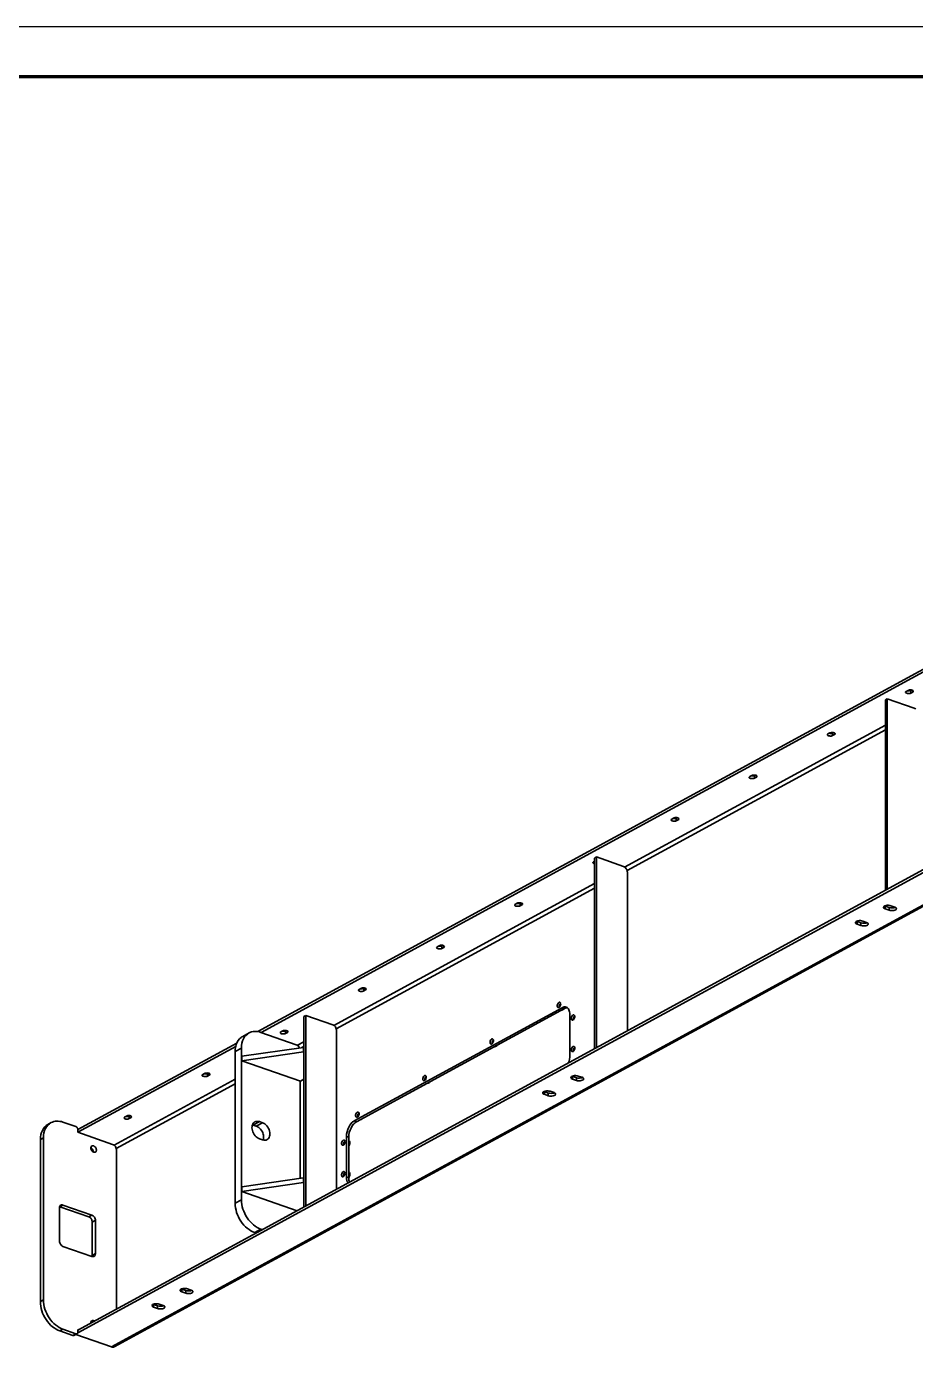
# Model space of a CAD drawing. Header units: millimetres. Extents: x 0 to 594, y 0 to 420.
# Drawn here: x 95.6 to 184.4, y 286 to 420 of the extents above; entities that cross this region are included whole.
import ezdxf

# ---------------------------------------------------------------- set-up
doc = ezdxf.new("R2010")
doc.units = ezdxf.units.MM

msp = doc.modelspace()

# ---------------------------------------------------------------- linework, layer by layer
at = {"color": 1, "lineweight": 35}
for p, q in [((118.71, 319.59), (209.76, 369.19)), ((209.76, 368.92), (119.04, 319.5)), ((181.4, 352.76), (181.58, 352.86)), ((181.4, 333.71), (181.4, 352.76)), ((181.58, 352.86), (181.58, 333.81)), ((181.58, 352.86), (184.28, 351.92)), ((183.42, 353.55), (183.41, 353.5)), ((183.41, 353.5), (183.42, 353.46)), ((183.47, 353.58), (183.42, 353.55)), ((183.42, 353.46), (183.46, 353.43)), ((183.46, 353.43), (183.53, 353.4)), ((183.66, 353.69), (183.47, 353.58)), ((183.53, 353.4), (183.61, 353.38)), ((183.69, 353.64), (183.6, 353.65)), ((183.61, 353.38), (183.7, 353.37)), ((183.73, 353.71), (183.66, 353.69)), ((183.78, 353.65), (183.69, 353.64)), ((183.7, 353.37), (183.79, 353.38)), ((183.81, 353.73), (183.73, 353.71)), ((183.87, 353.66), (183.78, 353.65)), ((183.79, 353.38), (183.87, 353.39)), ((183.9, 353.74), (183.81, 353.73)), ((183.94, 353.69), (183.87, 353.66)), ((183.87, 353.39), (183.94, 353.42)), ((183.99, 353.73), (183.9, 353.74)), ((184.01, 353.73), (183.94, 353.69)), ((183.94, 353.69), (183.94, 353.42)), ((183.94, 353.42), (184.13, 353.52)), ((184.07, 353.71), (183.99, 353.73)), ((184.14, 353.68), (184.07, 353.71)), ((184.13, 353.69), (184.13, 353.52)), ((184.13, 353.52), (184.18, 353.56)), ((184.18, 353.64), (184.14, 353.68)), ((184.19, 353.6), (184.18, 353.64)), ((184.18, 353.56), (184.19, 353.6)), ((184.35, 351.88), (184.28, 351.92)), ((184.43, 351.83), (184.35, 351.88)), ((155.35, 336.03), (181.4, 350.22)), ((209.76, 348.89), (100.71, 289.49)), ((209.76, 349.16), (100.72, 289.76)), ((155.59, 335.69), (181.4, 349.74)), ((175.61, 349.29), (175.6, 349.25)), ((175.6, 349.25), (175.61, 349.21)), ((175.66, 349.33), (175.61, 349.29)), ((175.61, 349.21), (175.65, 349.17)), ((175.65, 349.17), (175.72, 349.14)), ((175.85, 349.43), (175.66, 349.33)), ((175.72, 349.14), (175.8, 349.13)), ((175.88, 349.39), (175.79, 349.4)), ((175.8, 349.13), (175.89, 349.12)), ((175.92, 349.46), (175.85, 349.43)), ((175.97, 349.39), (175.88, 349.39)), ((175.89, 349.12), (175.98, 349.12)), ((176, 349.48), (175.92, 349.46)), ((176.06, 349.41), (175.97, 349.39)), ((175.98, 349.12), (176.06, 349.14)), ((176.09, 349.48), (176, 349.48)), ((176.13, 349.44), (176.06, 349.41)), ((176.06, 349.14), (176.13, 349.17)), ((176.18, 349.47), (176.09, 349.48)), ((176.2, 349.47), (176.13, 349.44)), ((176.13, 349.44), (176.13, 349.17)), ((176.13, 349.17), (176.32, 349.27)), ((176.27, 349.46), (176.18, 349.47)), ((176.33, 349.43), (176.27, 349.46)), ((176.32, 349.43), (176.32, 349.27)), ((176.32, 349.27), (176.37, 349.31)), ((176.37, 349.39), (176.33, 349.43)), ((176.39, 349.35), (176.37, 349.39)), ((176.37, 349.31), (176.39, 349.35)), ((213.4, 347.62), (104.07, 288.08)), ((104.36, 288.09), (213.68, 347.64)), ((167.81, 345.04), (167.79, 345)), ((167.79, 345), (167.8, 344.96)), ((167.8, 344.96), (167.84, 344.92)), ((167.85, 345.08), (167.81, 345.04)), ((167.84, 344.92), (167.91, 344.89)), ((168.04, 345.18), (167.85, 345.08)), ((167.91, 344.89), (167.99, 344.87)), ((168.07, 345.14), (167.98, 345.14)), ((167.99, 344.87), (168.08, 344.87)), ((168.11, 345.21), (168.04, 345.18)), ((168.17, 345.14), (168.07, 345.14)), ((168.08, 344.87), (168.17, 344.87)), ((168.19, 345.22), (168.11, 345.21)), ((168.25, 345.16), (168.17, 345.14)), ((168.17, 344.87), (168.26, 344.89)), ((168.29, 345.23), (168.19, 345.22)), ((168.32, 345.18), (168.25, 345.16)), ((168.26, 344.89), (168.32, 344.91)), ((168.38, 345.22), (168.29, 345.23)), ((168.39, 345.22), (168.32, 345.18)), ((168.32, 345.18), (168.32, 344.91)), ((168.32, 344.91), (168.51, 345.02)), ((168.46, 345.2), (168.38, 345.22)), ((168.52, 345.17), (168.46, 345.2)), ((168.51, 345.18), (168.51, 345.02)), ((168.51, 345.02), (168.56, 345.05)), ((168.56, 345.14), (168.52, 345.17)), ((168.58, 345.1), (168.56, 345.14)), ((168.56, 345.05), (168.58, 345.1)), ((160, 340.79), (159.98, 340.74)), ((159.98, 340.74), (159.99, 340.7)), ((159.99, 340.7), (160.04, 340.67)), ((160.05, 340.82), (160, 340.79)), ((160.04, 340.67), (160.1, 340.64)), ((160.23, 340.93), (160.05, 340.82)), ((160.1, 340.64), (160.18, 340.62)), ((160.26, 340.88), (160.17, 340.89)), ((160.18, 340.62), (160.27, 340.61)), ((160.3, 340.95), (160.23, 340.93)), ((160.36, 340.89), (160.26, 340.88)), ((160.27, 340.61), (160.36, 340.62)), ((160.39, 340.97), (160.3, 340.95)), ((160.44, 340.9), (160.36, 340.89)), ((160.36, 340.62), (160.45, 340.63)), ((160.48, 340.98), (160.39, 340.97)), ((160.51, 340.93), (160.44, 340.9)), ((160.45, 340.63), (160.51, 340.66)), ((160.57, 340.97), (160.48, 340.98)), ((160.58, 340.97), (160.51, 340.93)), ((160.51, 340.93), (160.51, 340.66)), ((160.51, 340.66), (160.7, 340.76)), ((160.65, 340.95), (160.57, 340.97)), ((160.71, 340.92), (160.65, 340.95)), ((160.7, 340.93), (160.7, 340.76)), ((160.7, 340.76), (160.75, 340.8)), ((160.75, 340.88), (160.71, 340.92)), ((160.77, 340.84), (160.75, 340.88)), ((160.75, 340.8), (160.77, 340.84)), ((152.19, 336.53), (152.17, 336.49)), ((152.17, 336.49), (152.18, 336.45)), ((152.24, 336.57), (152.19, 336.53)), ((152.35, 336.63), (152.24, 336.57)), ((152.35, 336.93), (152.53, 337.04)), ((152.35, 317.89), (152.35, 336.93)), ((152.53, 337.04), (152.53, 317.99)), ((152.53, 337.04), (155.23, 336.1)), ((152.18, 336.45), (152.22, 336.42)), ((152.22, 336.42), (152.28, 336.39)), ((152.28, 336.39), (152.35, 336.37)), ((155.3, 336.06), (155.23, 336.1)), ((155.38, 336.01), (155.3, 336.06)), ((155.45, 335.95), (155.38, 336.01)), ((155.5, 335.87), (155.45, 335.95)), ((155.55, 335.78), (155.5, 335.87)), ((155.59, 335.69), (155.55, 335.78)), ((155.61, 335.6), (155.59, 335.69)), ((155.62, 335.51), (155.61, 335.6)), ((155.62, 319.67), (155.62, 335.51)), ((126.3, 320.21), (152.35, 334.4)), ((126.54, 319.86), (152.35, 333.92)), ((144.68, 332.45), (144.62, 332.42)), ((144.77, 332.46), (144.68, 332.45)), ((144.86, 332.47), (144.77, 332.46)), ((144.95, 332.46), (144.86, 332.47)), ((144.96, 332.46), (144.9, 332.42)), ((145.03, 332.44), (144.95, 332.46)), ((145.1, 332.41), (145.03, 332.44)), ((144.38, 332.28), (144.36, 332.24)), ((144.36, 332.24), (144.38, 332.2)), ((144.43, 332.32), (144.38, 332.28)), ((144.38, 332.2), (144.42, 332.16)), ((144.42, 332.16), (144.48, 332.13)), ((144.62, 332.42), (144.43, 332.32)), ((144.48, 332.13), (144.56, 332.11)), ((144.64, 332.38), (144.55, 332.38)), ((144.56, 332.11), (144.65, 332.11)), ((144.74, 332.38), (144.64, 332.38)), ((144.65, 332.11), (144.75, 332.11)), ((144.83, 332.4), (144.74, 332.38)), ((144.75, 332.11), (144.83, 332.13)), ((144.9, 332.42), (144.83, 332.4)), ((144.83, 332.13), (144.9, 332.15)), ((144.9, 332.42), (144.9, 332.15)), ((144.9, 332.15), (145.08, 332.26)), ((145.08, 332.42), (145.08, 332.26)), ((145.08, 332.26), (145.13, 332.29)), ((145.14, 332.38), (145.1, 332.41)), ((145.13, 332.29), (145.15, 332.34)), ((145.15, 332.34), (145.14, 332.38)), ((181.23, 332.07), (181.21, 332.04)), ((181.21, 332.04), (181.21, 332.01)), ((181.21, 332.01), (181.22, 331.97)), ((181.22, 331.97), (181.25, 331.93)), ((181.28, 332.12), (181.23, 332.07)), ((181.25, 331.93), (181.31, 331.89)), ((181.36, 332.16), (181.28, 332.12)), ((181.31, 331.89), (181.38, 331.86)), ((181.38, 332.13), (181.33, 332.15)), ((181.47, 332.19), (181.36, 332.16)), ((181.77, 331.99), (181.38, 332.13)), ((181.38, 331.86), (181.38, 332.13)), ((181.38, 331.86), (181.77, 331.72)), ((181.59, 332.21), (181.47, 332.19)), ((181.71, 332.21), (181.59, 332.21)), ((181.83, 332.19), (181.71, 332.21)), ((181.92, 331.96), (181.77, 331.99)), ((181.77, 331.72), (181.77, 331.99)), ((181.77, 331.72), (181.88, 331.7)), ((181.94, 332.17), (181.83, 332.19)), ((181.88, 331.7), (182, 331.68)), ((182.08, 331.95), (181.92, 331.96)), ((182.33, 332.03), (181.94, 332.17)), ((182, 331.68), (182.13, 331.68)), ((182.24, 331.97), (182.08, 331.95)), ((182.13, 331.68), (182.25, 331.7)), ((182.31, 331.99), (182.24, 331.97)), ((182.25, 331.7), (182.35, 331.73)), ((182.38, 332.01), (182.31, 331.99)), ((182.4, 332), (182.33, 332.03)), ((182.35, 331.73), (182.43, 331.77)), ((182.46, 331.96), (182.4, 332)), ((182.43, 331.77), (182.48, 331.82)), ((182.49, 331.92), (182.46, 331.96)), ((182.48, 331.82), (182.5, 331.85)), ((182.5, 331.88), (182.49, 331.92)), ((182.5, 331.85), (182.5, 331.88)), ((178.42, 330.54), (178.4, 330.51)), ((178.4, 330.51), (178.4, 330.48)), ((178.4, 330.48), (178.41, 330.44)), ((178.41, 330.44), (178.44, 330.4)), ((178.47, 330.59), (178.42, 330.54)), ((178.44, 330.4), (178.5, 330.36)), ((178.55, 330.63), (178.47, 330.59)), ((178.5, 330.36), (178.57, 330.33)), ((178.57, 330.6), (178.52, 330.62)), ((178.65, 330.66), (178.55, 330.63)), ((178.96, 330.46), (178.57, 330.6)), ((178.57, 330.33), (178.57, 330.6)), ((178.57, 330.33), (178.96, 330.19)), ((178.77, 330.68), (178.65, 330.66)), ((178.9, 330.68), (178.77, 330.68)), ((179.02, 330.66), (178.9, 330.68)), ((179.11, 330.43), (178.96, 330.46)), ((178.96, 330.19), (178.96, 330.46)), ((178.96, 330.19), (179.07, 330.16)), ((179.13, 330.63), (179.02, 330.66)), ((179.07, 330.16), (179.19, 330.15)), ((179.27, 330.42), (179.11, 330.43)), ((179.52, 330.5), (179.13, 330.63)), ((179.19, 330.15), (179.31, 330.15)), ((179.43, 330.44), (179.27, 330.42)), ((179.31, 330.15), (179.43, 330.17)), ((179.5, 330.46), (179.43, 330.44)), ((179.43, 330.17), (179.54, 330.2)), ((179.57, 330.48), (179.5, 330.46)), ((179.59, 330.47), (179.52, 330.5)), ((179.54, 330.2), (179.62, 330.24)), ((179.65, 330.43), (179.59, 330.47)), ((179.62, 330.24), (179.67, 330.29)), ((179.68, 330.39), (179.65, 330.43)), ((179.67, 330.29), (179.69, 330.32)), ((179.69, 330.35), (179.68, 330.39)), ((179.69, 330.32), (179.69, 330.35)), ((136.57, 328.03), (136.55, 327.98)), ((136.55, 327.98), (136.57, 327.94)), ((136.62, 328.06), (136.57, 328.03)), ((136.57, 327.94), (136.61, 327.91)), ((136.61, 327.91), (136.67, 327.88)), ((136.81, 328.17), (136.62, 328.06)), ((136.67, 327.88), (136.75, 327.86)), ((136.84, 328.12), (136.74, 328.13)), ((136.75, 327.86), (136.85, 327.85)), ((136.88, 328.19), (136.81, 328.17)), ((136.93, 328.13), (136.84, 328.12)), ((136.85, 327.85), (136.94, 327.86)), ((136.96, 328.21), (136.88, 328.19)), ((137.02, 328.14), (136.93, 328.13)), ((136.94, 327.86), (137.02, 327.87)), ((137.05, 328.22), (136.96, 328.21)), ((137.09, 328.17), (137.02, 328.14)), ((137.02, 327.87), (137.09, 327.9)), ((137.14, 328.21), (137.05, 328.22)), ((137.15, 328.21), (137.09, 328.17)), ((137.09, 328.17), (137.09, 327.9)), ((137.09, 327.9), (137.28, 328)), ((137.22, 328.19), (137.14, 328.21)), ((137.29, 328.16), (137.22, 328.19)), ((137.28, 328.17), (137.28, 328)), ((137.28, 328), (137.32, 328.04)), ((137.33, 328.12), (137.29, 328.16)), ((137.32, 328.04), (137.34, 328.08)), ((137.34, 328.08), (137.33, 328.12)), ((128.76, 323.77), (128.75, 323.73)), ((128.75, 323.73), (128.76, 323.69)), ((128.81, 323.81), (128.76, 323.77)), ((128.76, 323.69), (128.8, 323.65)), ((128.8, 323.65), (128.87, 323.62)), ((129, 323.91), (128.81, 323.81)), ((128.87, 323.62), (128.95, 323.61)), ((129.03, 323.87), (128.93, 323.88)), ((128.95, 323.61), (129.04, 323.6)), ((129.07, 323.94), (129, 323.91)), ((129.12, 323.87), (129.03, 323.87)), ((129.04, 323.6), (129.13, 323.6)), ((129.15, 323.96), (129.07, 323.94)), ((129.21, 323.89), (129.12, 323.87)), ((129.13, 323.6), (129.21, 323.62)), ((129.24, 323.96), (129.15, 323.96)), ((129.28, 323.92), (129.21, 323.89)), ((129.21, 323.62), (129.28, 323.65)), ((129.33, 323.95), (129.24, 323.96)), ((129.34, 323.95), (129.28, 323.92)), ((129.28, 323.92), (129.28, 323.65)), ((129.28, 323.65), (129.47, 323.75)), ((129.41, 323.94), (129.33, 323.95)), ((129.48, 323.91), (129.41, 323.94)), ((129.47, 323.91), (129.47, 323.75)), ((129.47, 323.75), (129.52, 323.79)), ((129.52, 323.87), (129.48, 323.91)), ((129.53, 323.83), (129.52, 323.87)), ((129.52, 323.79), (129.53, 323.83)), ((149.1, 321.98), (128.33, 310.66)), ((128.56, 310.58), (149.33, 321.9)), ((148.64, 322.31), (148.62, 322.21)), ((148.62, 322.21), (148.62, 322.11)), ((148.62, 322.11), (148.63, 322.07)), ((148.63, 322.07), (148.65, 322.04)), ((148.69, 322.41), (148.64, 322.31)), ((148.65, 322.04), (148.67, 322.01)), ((148.67, 322.01), (148.7, 322)), ((148.75, 322.48), (148.69, 322.41)), ((148.7, 322), (148.74, 321.99)), ((148.74, 321.99), (148.78, 322.01)), ((148.78, 322.5), (148.75, 322.48)), ((148.81, 322.52), (148.78, 322.5)), ((148.78, 322.01), (148.83, 322.04)), ((148.85, 322.52), (148.81, 322.52)), ((148.81, 322.13), (148.84, 322.24)), ((148.81, 322.08), (148.81, 322.13)), ((148.82, 322.03), (148.81, 322.08)), ((148.83, 322.04), (148.87, 322.09)), ((148.84, 322.24), (148.89, 322.34)), ((148.88, 322.52), (148.85, 322.52)), ((148.87, 322.22), (148.85, 322.14)), ((148.85, 322.14), (148.86, 322.07)), ((148.91, 322.3), (148.87, 322.22)), ((148.87, 322.09), (148.91, 322.15)), ((148.91, 322.5), (148.88, 322.52)), ((148.89, 322.34), (148.92, 322.38)), ((148.94, 322.46), (148.91, 322.5)), ((148.96, 322.36), (148.91, 322.3)), ((148.91, 322.15), (148.93, 322.21)), ((148.92, 322.38), (148.95, 322.41)), ((148.93, 322.21), (148.95, 322.28)), ((148.95, 322.41), (148.94, 322.46)), ((148.96, 322.35), (148.95, 322.41)), ((148.95, 322.28), (148.96, 322.35)), ((149.06, 321.73), (149.05, 321.74)), ((149.15, 321.76), (149.06, 321.73)), ((149.1, 321.98), (149.21, 322.03)), ((149.33, 321.9), (149.1, 321.98)), ((149.21, 321.79), (149.15, 321.76)), ((149.21, 322.03), (149.31, 322.05)), ((149.27, 321.83), (149.21, 321.79)), ((149.32, 321.87), (149.27, 321.83)), ((149.32, 321.87), (149.3, 321.88)), ((149.31, 322.05), (149.41, 322.05)), ((149.33, 321.9), (149.32, 321.87)), ((149.41, 321.93), (149.33, 321.9)), ((149.41, 322.05), (149.51, 322.03)), ((149.48, 321.96), (149.41, 321.93)), ((149.55, 321.97), (149.48, 321.96)), ((149.51, 322.03), (149.59, 322)), ((149.62, 321.97), (149.55, 321.97)), ((149.59, 322), (149.66, 321.94)), ((149.66, 321.94), (149.73, 321.86)), ((149.73, 321.86), (149.78, 321.77)), ((149.78, 321.77), (149.82, 321.67)), ((123.3, 321.11), (123.49, 321.21)), ((123.3, 302.06), (123.3, 321.11)), ((123.49, 321.21), (123.49, 302.16)), ((123.49, 321.21), (126.18, 320.27)), ((149.82, 321.67), (149.85, 321.55)), ((149.85, 321.55), (149.87, 321.42)), ((149.87, 321.42), (149.88, 321.28)), ((149.88, 317.23), (149.88, 321.28)), ((150.05, 321.05), (150.02, 320.95)), ((150.02, 320.95), (150.02, 320.85)), ((150.02, 320.85), (150.04, 320.81)), ((150.04, 320.81), (150.05, 320.78)), ((150.09, 321.15), (150.05, 321.05)), ((150.05, 320.78), (150.07, 320.75)), ((150.07, 320.75), (150.1, 320.74)), ((150.15, 321.22), (150.09, 321.15)), ((150.1, 320.74), (150.14, 320.74)), ((150.14, 320.74), (150.19, 320.75)), ((150.19, 321.24), (150.15, 321.22)), ((150.22, 321.26), (150.19, 321.24)), ((150.19, 320.75), (150.23, 320.78)), ((150.25, 321.26), (150.22, 321.26)), ((150.22, 320.87), (150.24, 320.98)), ((150.22, 320.82), (150.22, 320.87)), ((150.23, 320.77), (150.22, 320.82)), ((150.23, 320.78), (150.28, 320.83)), ((150.24, 320.98), (150.29, 321.08)), ((150.28, 321.26), (150.25, 321.26)), ((150.29, 321), (150.26, 320.93)), ((150.26, 320.93), (150.26, 320.87)), ((150.26, 320.87), (150.26, 320.81)), ((150.32, 321.24), (150.28, 321.26)), ((150.28, 320.83), (150.31, 320.89)), ((150.29, 321.08), (150.32, 321.12)), ((150.32, 321.06), (150.29, 321)), ((150.31, 320.89), (150.34, 320.95)), ((150.34, 321.2), (150.32, 321.24)), ((150.32, 321.12), (150.36, 321.15)), ((150.36, 321.1), (150.32, 321.06)), ((150.36, 321.15), (150.34, 321.2)), ((150.34, 320.95), (150.36, 321.02)), ((150.36, 321.09), (150.36, 321.15)), ((150.36, 321.02), (150.36, 321.09)), ((117.02, 319), (117.1, 319.06)), ((117.1, 319.06), (117.19, 319.11)), ((117.19, 319.11), (117.82, 319.45)), ((117.37, 319.05), (117.26, 318.86)), ((117.5, 319.21), (117.37, 319.05)), ((117.65, 319.34), (117.5, 319.21)), ((117.73, 319.4), (117.65, 319.34)), ((117.82, 319.45), (117.73, 319.4)), ((117.95, 319.52), (117.82, 319.45)), ((118.08, 319.56), (117.95, 319.52)), ((118.23, 319.59), (118.08, 319.56)), ((118.38, 319.61), (118.23, 319.59)), ((118.53, 319.61), (118.38, 319.61)), ((118.69, 319.59), (118.53, 319.61)), ((118.85, 319.56), (118.69, 319.59)), ((119.01, 319.51), (118.85, 319.56)), ((119.01, 319.51), (122.53, 318.28)), ((120.95, 319.52), (120.94, 319.48)), ((120.94, 319.48), (120.95, 319.44)), ((121, 319.56), (120.95, 319.52)), ((120.95, 319.44), (120.99, 319.4)), ((120.99, 319.4), (121.06, 319.37)), ((121.19, 319.66), (121, 319.56)), ((121.06, 319.37), (121.14, 319.35)), ((121.22, 319.62), (121.13, 319.62)), ((121.14, 319.35), (121.23, 319.35)), ((121.26, 319.69), (121.19, 319.66)), ((121.31, 319.62), (121.22, 319.62)), ((121.23, 319.35), (121.32, 319.35)), ((121.34, 319.7), (121.26, 319.69)), ((121.4, 319.64), (121.31, 319.62)), ((121.32, 319.35), (121.4, 319.37)), ((121.43, 319.71), (121.34, 319.7)), ((121.47, 319.66), (121.4, 319.64)), ((121.4, 319.37), (121.47, 319.39)), ((121.52, 319.7), (121.43, 319.71)), ((121.54, 319.7), (121.47, 319.66)), ((121.47, 319.66), (121.47, 319.39)), ((121.47, 319.39), (121.66, 319.5)), ((121.6, 319.68), (121.52, 319.7)), ((121.67, 319.65), (121.6, 319.68)), ((121.66, 319.66), (121.66, 319.5)), ((121.66, 319.5), (121.71, 319.53)), ((121.71, 319.62), (121.67, 319.65)), ((121.72, 319.58), (121.71, 319.62)), ((121.71, 319.53), (121.72, 319.58)), ((126.26, 320.24), (126.18, 320.27)), ((126.33, 320.19), (126.26, 320.24)), ((126.4, 320.12), (126.33, 320.19)), ((126.46, 320.05), (126.4, 320.12)), ((126.5, 319.96), (126.46, 320.05)), ((126.54, 319.87), (126.5, 319.96)), ((126.56, 319.78), (126.54, 319.87)), ((126.57, 319.69), (126.56, 319.78)), ((126.57, 303.85), (126.57, 319.69)), ((100.72, 309.79), (116.6, 318.44)), ((116.49, 318.11), (100.73, 309.53)), ((117.06, 317.94), (116.43, 317.6)), ((116.43, 317.6), (116.45, 317.85)), ((116.45, 317.85), (116.49, 318.09)), ((116.49, 318.09), (116.55, 318.31)), ((116.55, 318.31), (116.63, 318.52)), ((116.63, 318.52), (116.74, 318.71)), ((116.74, 318.71), (116.87, 318.87)), ((116.87, 318.87), (117.02, 319)), ((117.07, 318.19), (117.06, 317.94)), ((117.06, 317.94), (117.06, 302.77)), ((117.11, 318.43), (117.07, 318.19)), ((123.27, 318.01), (117.09, 317.12)), ((117.17, 318.65), (117.11, 318.43)), ((117.26, 318.86), (117.17, 318.65)), ((122.62, 318.24), (122.53, 318.28)), ((122.72, 318.16), (122.62, 318.24)), ((122.65, 318.22), (123.3, 318.58)), ((122.8, 318.06), (122.72, 318.16)), ((122.86, 317.95), (122.8, 318.06)), ((123.1, 317.99), (123.3, 318.1)), ((123.27, 318.01), (123.27, 317.56)), ((123.3, 318), (123.27, 318.01)), ((141.92, 318.65), (141.9, 318.55)), ((141.9, 318.55), (141.9, 318.45)), ((141.9, 318.45), (141.91, 318.41)), ((141.91, 318.41), (141.93, 318.38)), ((141.97, 318.75), (141.92, 318.65)), ((141.93, 318.38), (141.95, 318.36)), ((141.95, 318.36), (141.98, 318.34)), ((142.03, 318.82), (141.97, 318.75)), ((141.98, 318.34), (142.02, 318.34)), ((142.02, 318.34), (142.07, 318.35)), ((142.06, 318.84), (142.03, 318.82)), ((142.1, 318.86), (142.06, 318.84)), ((142.07, 318.35), (142.11, 318.38)), ((142.13, 318.87), (142.1, 318.86)), ((142.1, 318.47), (142.12, 318.58)), ((142.1, 318.42), (142.1, 318.47)), ((142.1, 318.38), (142.1, 318.42)), ((142.11, 318.38), (142.15, 318.43)), ((142.12, 318.58), (142.17, 318.68)), ((142.16, 318.86), (142.13, 318.87)), ((142.15, 318.57), (142.14, 318.49)), ((142.14, 318.49), (142.14, 318.41)), ((142.19, 318.65), (142.15, 318.57)), ((142.15, 318.43), (142.19, 318.49)), ((142.19, 318.84), (142.16, 318.86)), ((142.17, 318.68), (142.2, 318.72)), ((142.22, 318.8), (142.19, 318.84)), ((142.24, 318.7), (142.19, 318.65)), ((142.19, 318.49), (142.22, 318.56)), ((142.2, 318.72), (142.24, 318.76)), ((142.24, 318.75), (142.22, 318.8)), ((142.22, 318.56), (142.24, 318.63)), ((142.24, 318.69), (142.24, 318.75)), ((142.24, 318.63), (142.24, 318.69)), ((142.35, 318.08), (142.33, 318.08)), ((142.43, 318.11), (142.35, 318.08)), ((142.5, 318.14), (142.43, 318.11)), ((142.55, 318.17), (142.5, 318.14)), ((142.6, 318.21), (142.55, 318.17)), ((142.6, 318.21), (142.58, 318.22)), ((142.62, 318.24), (142.6, 318.21)), ((150.05, 317.9), (150.02, 317.8)), ((150.02, 317.8), (150.02, 317.7)), ((150.02, 317.7), (150.04, 317.66)), ((150.09, 318), (150.05, 317.9)), ((150.15, 318.07), (150.09, 318)), ((150.19, 318.09), (150.15, 318.07)), ((150.22, 318.11), (150.19, 318.09)), ((150.25, 318.11), (150.22, 318.11)), ((150.22, 317.72), (150.24, 317.83)), ((150.22, 317.67), (150.22, 317.72)), ((150.24, 317.83), (150.29, 317.93)), ((150.28, 318.11), (150.25, 318.11)), ((150.29, 317.85), (150.26, 317.78)), ((150.26, 317.78), (150.26, 317.72)), ((150.26, 317.72), (150.26, 317.66)), ((150.32, 318.09), (150.28, 318.11)), ((150.28, 317.68), (150.31, 317.74)), ((150.29, 317.93), (150.32, 317.97)), ((150.32, 317.9), (150.29, 317.85)), ((150.31, 317.74), (150.34, 317.8)), ((150.34, 318.05), (150.32, 318.09)), ((150.32, 317.97), (150.36, 318)), ((150.36, 317.95), (150.32, 317.9)), ((150.36, 318), (150.34, 318.05)), ((150.34, 317.8), (150.36, 317.87)), ((150.36, 317.94), (150.36, 318)), ((150.36, 317.87), (150.36, 317.94)), ((116.43, 302.43), (116.43, 317.6)), ((123.27, 317.56), (117.09, 316.67)), ((117.09, 317.12), (117.09, 316.67)), ((117.09, 316.67), (122.95, 314.63)), ((123.3, 317.55), (123.27, 317.56)), ((149.79, 316.65), (149.72, 316.45)), ((149.84, 316.84), (149.79, 316.65)), ((149.87, 317.04), (149.84, 316.84)), ((149.88, 317.23), (149.87, 317.04)), ((150.04, 317.66), (150.05, 317.63)), ((150.05, 317.63), (150.07, 317.6)), ((150.07, 317.6), (150.1, 317.59)), ((150.1, 317.59), (150.14, 317.58)), ((150.14, 317.58), (150.19, 317.6)), ((150.19, 317.6), (150.23, 317.63)), ((150.23, 317.62), (150.22, 317.67)), ((150.23, 317.63), (150.28, 317.68)), ((113.15, 315.27), (113.13, 315.22)), ((113.13, 315.22), (113.14, 315.18)), ((113.14, 315.18), (113.18, 315.15)), ((113.19, 315.3), (113.15, 315.27)), ((113.18, 315.15), (113.25, 315.12)), ((113.38, 315.41), (113.19, 315.3)), ((113.25, 315.12), (113.33, 315.1)), ((113.41, 315.36), (113.32, 315.37)), ((113.33, 315.1), (113.42, 315.09)), ((113.45, 315.43), (113.38, 315.41)), ((113.5, 315.37), (113.41, 315.36)), ((113.42, 315.09), (113.51, 315.1)), ((113.53, 315.45), (113.45, 315.43)), ((113.59, 315.38), (113.5, 315.37)), ((113.51, 315.1), (113.59, 315.11)), ((113.62, 315.46), (113.53, 315.45)), ((113.66, 315.41), (113.59, 315.38)), ((113.59, 315.11), (113.66, 315.14)), ((113.71, 315.45), (113.62, 315.46)), ((113.73, 315.45), (113.66, 315.41)), ((113.66, 315.41), (113.66, 315.14)), ((113.66, 315.14), (113.85, 315.24)), ((113.8, 315.43), (113.71, 315.45)), ((113.86, 315.4), (113.8, 315.43)), ((113.85, 315.41), (113.85, 315.24)), ((113.85, 315.24), (113.9, 315.28)), ((113.9, 315.36), (113.86, 315.4)), ((113.92, 315.32), (113.9, 315.36)), ((113.9, 315.28), (113.92, 315.32)), ((135.25, 315.09), (135.21, 314.99)), ((135.32, 315.16), (135.25, 315.09)), ((135.35, 315.19), (135.32, 315.16)), ((135.38, 315.2), (135.35, 315.19)), ((135.42, 315.21), (135.38, 315.2)), ((135.41, 314.93), (135.45, 315.03)), ((135.45, 315.2), (135.42, 315.21)), ((135.48, 315.18), (135.45, 315.2)), ((135.45, 315.03), (135.49, 315.07)), ((135.53, 315.05), (135.47, 314.99)), ((135.51, 315.15), (135.48, 315.18)), ((135.49, 315.07), (135.52, 315.1)), ((135.52, 315.1), (135.51, 315.15)), ((135.53, 315.04), (135.52, 315.1)), ((135.52, 314.97), (135.53, 315.04)), ((149.99, 315.05), (149.98, 315.03)), ((149.98, 315.03), (149.98, 315)), ((150.04, 315.1), (149.99, 315.05)), ((150.13, 315.15), (150.04, 315.1)), ((150.14, 315.12), (150.1, 315.13)), ((150.23, 315.18), (150.13, 315.15)), ((150.54, 314.98), (150.14, 315.12)), ((150.14, 314.85), (150.14, 315.12)), ((150.35, 315.19), (150.23, 315.18)), ((150.48, 315.19), (150.35, 315.19)), ((150.6, 315.18), (150.48, 315.19)), ((150.71, 315.15), (150.6, 315.18)), ((151.1, 315.02), (150.71, 315.15)), ((151.17, 314.99), (151.1, 315.02)), ((104.33, 308.24), (116.43, 314.84)), ((104.56, 307.89), (116.43, 314.36)), ((122.92, 304.91), (122.92, 314.64)), ((122.95, 314.63), (123.3, 314.82)), ((135.21, 314.99), (135.19, 314.89)), ((135.19, 314.89), (135.19, 314.8)), ((135.19, 314.8), (135.2, 314.76)), ((135.2, 314.76), (135.22, 314.72)), ((135.22, 314.72), (135.24, 314.7)), ((135.24, 314.7), (135.26, 314.68)), ((135.26, 314.68), (135.31, 314.68)), ((135.31, 314.68), (135.35, 314.69)), ((135.35, 314.69), (135.4, 314.73)), ((135.38, 314.82), (135.41, 314.93)), ((135.38, 314.76), (135.38, 314.82)), ((135.39, 314.72), (135.38, 314.76)), ((135.4, 314.73), (135.44, 314.77)), ((135.44, 314.91), (135.42, 314.83)), ((135.42, 314.83), (135.43, 314.76)), ((135.47, 314.99), (135.44, 314.91)), ((135.44, 314.77), (135.48, 314.83)), ((135.48, 314.83), (135.5, 314.9)), ((135.5, 314.9), (135.52, 314.97)), ((135.63, 314.42), (135.61, 314.42)), ((135.72, 314.45), (135.63, 314.42)), ((135.78, 314.48), (135.72, 314.45)), ((135.84, 314.51), (135.78, 314.48)), ((135.89, 314.56), (135.84, 314.51)), ((135.89, 314.56), (135.87, 314.56)), ((135.9, 314.58), (135.89, 314.56)), ((149.98, 315), (149.99, 314.96)), ((149.99, 314.96), (150.02, 314.91)), ((150.02, 314.91), (150.07, 314.88)), ((150.07, 314.88), (150.14, 314.85)), ((150.14, 314.85), (150.54, 314.71)), ((150.68, 314.95), (150.54, 314.98)), ((150.54, 314.71), (150.54, 314.98)), ((150.54, 314.71), (150.64, 314.68)), ((150.64, 314.68), (150.77, 314.67)), ((150.85, 314.94), (150.68, 314.95)), ((150.77, 314.67), (150.89, 314.67)), ((151.01, 314.96), (150.85, 314.94)), ((150.89, 314.67), (151.01, 314.69)), ((151.08, 314.97), (151.01, 314.96)), ((151.01, 314.69), (151.12, 314.72)), ((151.14, 315), (151.08, 314.97)), ((151.12, 314.72), (151.2, 314.76)), ((151.22, 314.95), (151.17, 314.99)), ((151.2, 314.76), (151.25, 314.81)), ((151.25, 314.91), (151.22, 314.95)), ((151.27, 314.86), (151.25, 314.91)), ((151.25, 314.81), (151.26, 314.84)), ((151.26, 314.84), (151.27, 314.86)), ((147.17, 313.5), (147.16, 313.47)), ((147.16, 313.47), (147.18, 313.42)), ((147.18, 313.52), (147.17, 313.5)), ((147.23, 313.57), (147.18, 313.52)), ((147.18, 313.42), (147.21, 313.38)), ((147.21, 313.38), (147.26, 313.35)), ((147.31, 313.61), (147.23, 313.57)), ((147.26, 313.35), (147.33, 313.32)), ((147.33, 313.59), (147.29, 313.6)), ((147.42, 313.65), (147.31, 313.61)), ((147.72, 313.45), (147.33, 313.59)), ((147.33, 313.32), (147.33, 313.59)), ((147.33, 313.32), (147.72, 313.18)), ((147.54, 313.66), (147.42, 313.65)), ((147.67, 313.66), (147.54, 313.66)), ((147.79, 313.65), (147.67, 313.66)), ((147.87, 313.42), (147.72, 313.45)), ((147.72, 313.18), (147.72, 313.45)), ((147.72, 313.18), (147.83, 313.15)), ((147.9, 313.62), (147.79, 313.65)), ((147.83, 313.15), (147.95, 313.14)), ((148.04, 313.41), (147.87, 313.42)), ((148.29, 313.49), (147.9, 313.62)), ((147.95, 313.14), (148.08, 313.14)), ((148.2, 313.42), (148.04, 313.41)), ((148.08, 313.14), (148.2, 313.16)), ((148.27, 313.44), (148.2, 313.42)), ((148.2, 313.16), (148.3, 313.19)), ((148.33, 313.47), (148.27, 313.44)), ((148.36, 313.45), (148.29, 313.49)), ((148.3, 313.19), (148.39, 313.23)), ((148.41, 313.42), (148.36, 313.45)), ((148.39, 313.23), (148.44, 313.28)), ((148.44, 313.38), (148.41, 313.42)), ((148.46, 313.33), (148.44, 313.38)), ((148.44, 313.28), (148.45, 313.3)), ((148.45, 313.3), (148.46, 313.33)), ((105.34, 311.01), (105.32, 310.97)), ((105.39, 311.05), (105.34, 311.01)), ((105.57, 311.15), (105.39, 311.05)), ((105.6, 311.11), (105.51, 311.12)), ((105.64, 311.18), (105.57, 311.15)), ((105.7, 311.11), (105.6, 311.11)), ((105.72, 311.2), (105.64, 311.18)), ((105.78, 311.13), (105.7, 311.11)), ((105.82, 311.2), (105.72, 311.2)), ((105.85, 311.16), (105.78, 311.13)), ((105.91, 311.19), (105.82, 311.2)), ((105.92, 311.19), (105.85, 311.16)), ((105.85, 311.16), (105.85, 310.89)), ((105.85, 310.89), (106.04, 310.99)), ((105.99, 311.18), (105.91, 311.19)), ((106.05, 311.15), (105.99, 311.18)), ((106.04, 311.15), (106.04, 310.99)), ((106.04, 310.99), (106.09, 311.03)), ((106.09, 311.11), (106.05, 311.15)), ((106.11, 311.07), (106.09, 311.11)), ((106.09, 311.03), (106.11, 311.07)), ((128.49, 311.34), (128.47, 311.23)), ((128.47, 311.23), (128.47, 311.14)), ((128.47, 311.14), (128.48, 311.1)), ((128.48, 311.1), (128.5, 311.06)), ((128.54, 311.43), (128.49, 311.34)), ((128.5, 311.06), (128.52, 311.04)), ((128.52, 311.04), (128.55, 311.03)), ((128.6, 311.5), (128.54, 311.43)), ((128.55, 311.03), (128.59, 311.02)), ((128.59, 311.02), (128.64, 311.04)), ((128.63, 311.53), (128.6, 311.5)), ((128.67, 311.54), (128.63, 311.53)), ((128.64, 311.04), (128.68, 311.07)), ((128.7, 311.55), (128.67, 311.54)), ((128.67, 311.16), (128.69, 311.27)), ((128.67, 311.11), (128.67, 311.16)), ((128.67, 311.06), (128.67, 311.11)), ((128.68, 311.07), (128.72, 311.11)), ((128.69, 311.27), (128.74, 311.37)), ((128.73, 311.54), (128.7, 311.55)), ((128.72, 311.25), (128.7, 311.17)), ((128.7, 311.17), (128.71, 311.1)), ((128.76, 311.33), (128.72, 311.25)), ((128.72, 311.11), (128.76, 311.17)), ((128.76, 311.52), (128.73, 311.54)), ((128.74, 311.37), (128.77, 311.41)), ((128.79, 311.49), (128.76, 311.52)), ((128.81, 311.39), (128.76, 311.33)), ((128.76, 311.17), (128.79, 311.24)), ((128.77, 311.41), (128.81, 311.44)), ((128.81, 311.44), (128.79, 311.49)), ((128.79, 311.24), (128.81, 311.31)), ((128.81, 311.38), (128.81, 311.44)), ((128.81, 311.31), (128.81, 311.38)), ((97.08, 309.52), (97.17, 309.72)), ((97.17, 309.72), (97.28, 309.91)), ((97.28, 309.91), (97.41, 310.07)), ((97.39, 309.69), (97.33, 309.46)), ((97.48, 309.89), (97.39, 309.69)), ((97.41, 310.07), (97.56, 310.21)), ((97.59, 310.08), (97.48, 309.89)), ((97.56, 310.21), (97.64, 310.27)), ((97.72, 310.24), (97.59, 310.08)), ((97.64, 310.27), (97.72, 310.32)), ((97.72, 310.32), (98.04, 310.49)), ((97.87, 310.38), (97.72, 310.24)), ((97.95, 310.44), (97.87, 310.38)), ((98.04, 310.49), (97.95, 310.44)), ((98.17, 310.55), (98.04, 310.49)), ((98.31, 310.6), (98.17, 310.55)), ((98.45, 310.63), (98.31, 310.6)), ((98.6, 310.64), (98.45, 310.63)), ((98.75, 310.64), (98.6, 310.64)), ((98.91, 310.62), (98.75, 310.64)), ((99.07, 310.59), (98.91, 310.62)), ((99.23, 310.54), (99.07, 310.59)), ((100.52, 310.09), (99.23, 310.54)), ((100.6, 310.05), (100.52, 310.09)), ((100.66, 309.98), (100.6, 310.05)), ((100.7, 309.89), (100.66, 309.98)), ((100.72, 309.8), (100.7, 309.89)), ((100.72, 309.8), (100.72, 309.53)), ((105.32, 310.97), (105.33, 310.93)), ((105.33, 310.93), (105.37, 310.89)), ((105.37, 310.89), (105.44, 310.86)), ((105.44, 310.86), (105.52, 310.85)), ((105.52, 310.85), (105.61, 310.84)), ((105.61, 310.84), (105.7, 310.84)), ((105.7, 310.84), (105.79, 310.86)), ((105.79, 310.86), (105.85, 310.89)), ((118.12, 310.1), (118.11, 309.97)), ((118.11, 309.97), (118.12, 309.84)), ((118.14, 310.22), (118.12, 310.1)), ((118.12, 309.84), (118.15, 309.7)), ((118.19, 310.33), (118.14, 310.22)), ((118.15, 309.7), (118.2, 309.56)), ((118.16, 310.27), (118.23, 310.25)), ((118.24, 310.43), (118.19, 310.33)), ((118.23, 310.25), (118.86, 310.59)), ((118.23, 310.25), (118.54, 310.14)), ((118.32, 310.51), (118.24, 310.43)), ((118.4, 310.56), (118.32, 310.51)), ((118.5, 310.61), (118.4, 310.56)), ((118.62, 310.62), (118.5, 310.61)), ((118.54, 310.14), (119.17, 310.48)), ((118.54, 310.14), (118.63, 310.1)), ((118.73, 310.62), (118.62, 310.62)), ((118.63, 310.1), (118.72, 310.05)), ((118.72, 310.05), (118.8, 309.99)), ((118.86, 310.59), (118.73, 310.62)), ((118.8, 309.99), (118.89, 309.92)), ((119.17, 310.48), (118.86, 310.59)), ((118.89, 309.92), (118.96, 309.84)), ((118.96, 309.84), (119.03, 309.75)), ((119.03, 309.75), (119.1, 309.66)), ((119.1, 309.66), (119.15, 309.56)), ((119.28, 310.43), (119.17, 310.48)), ((119.39, 310.36), (119.28, 310.43)), ((119.5, 310.27), (119.39, 310.36)), ((119.6, 310.17), (119.5, 310.27)), ((119.69, 310.05), (119.6, 310.17)), ((119.76, 309.92), (119.69, 310.05)), ((119.82, 309.79), (119.76, 309.92)), ((119.87, 309.65), (119.82, 309.79)), ((119.9, 309.52), (119.87, 309.65)), ((127.61, 309.58), (127.68, 309.81)), ((127.68, 309.81), (127.78, 310.03)), ((127.78, 310.03), (127.89, 310.24)), ((127.91, 309.73), (127.84, 309.5)), ((127.89, 310.24), (128.03, 310.42)), ((128.01, 309.95), (127.91, 309.73)), ((128.13, 310.16), (128.01, 309.95)), ((128.03, 310.42), (128.1, 310.49)), ((128.1, 310.49), (128.17, 310.56)), ((128.26, 310.33), (128.13, 310.16)), ((128.17, 310.56), (128.25, 310.62)), ((128.25, 310.62), (128.33, 310.66)), ((128.33, 310.41), (128.26, 310.33)), ((128.33, 310.66), (128.56, 310.58)), ((128.41, 310.48), (128.33, 310.41)), ((128.48, 310.54), (128.41, 310.48)), ((128.56, 310.58), (128.48, 310.54)), ((128.92, 310.76), (128.9, 310.77)), ((129, 310.79), (128.92, 310.76)), ((129.07, 310.82), (129, 310.79)), ((129.12, 310.86), (129.07, 310.82)), ((129.17, 310.9), (129.12, 310.86)), ((129.17, 310.9), (129.15, 310.9)), ((129.18, 310.92), (129.17, 310.9)), ((96.97, 308.8), (96.98, 309.05)), ((97.28, 308.97), (96.97, 308.8)), ((96.97, 292.6), (96.97, 308.8)), ((96.98, 309.05), (97.02, 309.29)), ((97.02, 309.29), (97.08, 309.52)), ((97.29, 309.23), (97.28, 308.97)), ((97.28, 308.97), (97.28, 292.77)), ((97.33, 309.46), (97.29, 309.23)), ((100.72, 309.53), (104.19, 308.32)), ((104.27, 308.28), (104.19, 308.32)), ((118.2, 309.56), (118.26, 309.43)), ((118.26, 309.43), (118.34, 309.3)), ((118.34, 309.3), (118.42, 309.18)), ((118.42, 309.18), (118.52, 309.08)), ((118.52, 309.08), (118.63, 308.99)), ((118.63, 308.99), (118.74, 308.93)), ((118.74, 308.93), (118.86, 308.88)), ((118.86, 308.88), (119.17, 308.77)), ((119.15, 309.56), (119.2, 309.46)), ((119.17, 308.77), (119.29, 308.74)), ((119.2, 309.46), (119.23, 309.35)), ((119.23, 309.35), (119.26, 309.24)), ((119.27, 308.83), (119.24, 308.75)), ((119.26, 309.24), (119.28, 309.14)), ((119.28, 308.93), (119.27, 308.83)), ((119.28, 309.14), (119.28, 309.03)), ((119.28, 309.03), (119.28, 308.93)), ((119.29, 308.74), (119.41, 308.73)), ((119.41, 308.73), (119.52, 308.75)), ((119.52, 308.75), (119.62, 308.79)), ((119.62, 308.79), (119.71, 308.85)), ((119.71, 308.85), (119.78, 308.92)), ((119.78, 308.92), (119.84, 309.02)), ((119.84, 309.02), (119.88, 309.13)), ((119.88, 309.13), (119.9, 309.25)), ((119.91, 309.38), (119.9, 309.52)), ((119.9, 309.25), (119.91, 309.38)), ((127.09, 308.55), (127.06, 308.44)), ((127.06, 308.44), (127.07, 308.35)), ((127.07, 308.35), (127.08, 308.31)), ((127.08, 308.31), (127.09, 308.27)), ((127.13, 308.64), (127.09, 308.55)), ((127.19, 308.71), (127.13, 308.64)), ((127.23, 308.74), (127.19, 308.71)), ((127.26, 308.75), (127.23, 308.74)), ((127.29, 308.76), (127.26, 308.75)), ((127.26, 308.37), (127.28, 308.48)), ((127.26, 308.32), (127.26, 308.37)), ((127.27, 308.27), (127.26, 308.32)), ((127.28, 308.48), (127.33, 308.58)), ((127.28, 308.28), (127.32, 308.32)), ((127.32, 308.75), (127.29, 308.76)), ((127.31, 308.43), (127.3, 308.36)), ((127.3, 308.36), (127.3, 308.31)), ((127.33, 308.49), (127.31, 308.43)), ((127.36, 308.73), (127.32, 308.75)), ((127.32, 308.32), (127.35, 308.38)), ((127.33, 308.58), (127.37, 308.62)), ((127.36, 308.55), (127.33, 308.49)), ((127.35, 308.38), (127.38, 308.45)), ((127.38, 308.7), (127.36, 308.73)), ((127.41, 308.6), (127.36, 308.55)), ((127.37, 308.62), (127.4, 308.65)), ((127.4, 308.65), (127.38, 308.7)), ((127.38, 308.45), (127.4, 308.52)), ((127.41, 308.59), (127.4, 308.65)), ((127.4, 308.52), (127.41, 308.59)), ((127.55, 309.11), (127.56, 309.34)), ((127.55, 309.11), (127.55, 305.06)), ((127.78, 309.03), (127.55, 309.11)), ((127.56, 309.34), (127.61, 309.58)), ((127.8, 309.26), (127.78, 309.03)), ((127.78, 304.98), (127.78, 309.03)), ((127.86, 308.65), (127.78, 308.68)), ((127.86, 308.29), (127.78, 308.32)), ((127.84, 309.5), (127.8, 309.26)), ((127.86, 308.65), (127.88, 308.55)), ((127.88, 308.38), (127.86, 308.29)), ((127.88, 308.55), (127.88, 308.46)), ((127.88, 308.46), (127.88, 308.38)), ((102.03, 308.02), (102.02, 307.95)), ((102.02, 307.95), (102.03, 307.86)), ((102.05, 308.08), (102.03, 308.02)), ((102.03, 307.98), (102.08, 307.95)), ((102.03, 307.86), (102.07, 307.77)), ((102.09, 308.13), (102.05, 308.08)), ((102.07, 307.77), (102.11, 307.68)), ((102.08, 307.95), (102.12, 307.91)), ((102.13, 308.16), (102.09, 308.13)), ((102.11, 307.68), (102.18, 307.61)), ((102.12, 307.91), (102.16, 307.86)), ((102.17, 308.18), (102.13, 308.16)), ((102.16, 307.86), (102.2, 307.8)), ((102.22, 308.18), (102.17, 308.18)), ((102.18, 307.61), (102.25, 307.56)), ((102.2, 307.8), (102.23, 307.74)), ((102.28, 308.18), (102.22, 308.18)), ((102.23, 307.74), (102.25, 307.68)), ((102.25, 307.68), (102.26, 307.62)), ((102.25, 307.56), (102.32, 307.53)), ((102.26, 307.62), (102.26, 307.56)), ((102.33, 308.16), (102.28, 308.18)), ((102.32, 307.53), (102.4, 307.53)), ((102.38, 308.12), (102.33, 308.16)), ((102.43, 308.08), (102.38, 308.12)), ((102.4, 307.53), (102.46, 307.55)), ((102.48, 308.03), (102.43, 308.08)), ((102.46, 307.55), (102.5, 307.58)), ((102.51, 307.97), (102.48, 308.03)), ((102.5, 307.58), (102.53, 307.62)), ((102.54, 307.91), (102.51, 307.97)), ((102.53, 307.62), (102.56, 307.66)), ((102.56, 307.85), (102.54, 307.91)), ((102.57, 307.78), (102.56, 307.85)), ((102.56, 307.66), (102.57, 307.72)), ((102.57, 307.72), (102.57, 307.78)), ((104.34, 308.23), (104.27, 308.28)), ((104.41, 308.17), (104.34, 308.23)), ((104.47, 308.09), (104.41, 308.17)), ((104.52, 308.01), (104.47, 308.09)), ((104.55, 307.92), (104.52, 308.01)), ((104.57, 307.82), (104.55, 307.92)), ((104.58, 307.73), (104.57, 307.82)), ((104.58, 291.87), (104.58, 307.73)), ((127.09, 308.27), (127.12, 308.25)), ((127.12, 308.25), (127.14, 308.23)), ((127.14, 308.23), (127.18, 308.23)), ((127.18, 308.23), (127.23, 308.24)), ((127.23, 308.24), (127.28, 308.28)), ((127.82, 308.21), (127.78, 308.14)), ((127.86, 308.29), (127.82, 308.21)), ((123.27, 304.96), (117.09, 304.07)), ((123.27, 304.51), (117.09, 303.62)), ((123.27, 304.96), (123.27, 304.51)), ((123.3, 304.95), (123.27, 304.96)), ((123.3, 304.5), (123.27, 304.51)), ((127.09, 305.39), (127.06, 305.29)), ((127.06, 305.29), (127.07, 305.2)), ((127.07, 305.2), (127.08, 305.16)), ((127.08, 305.16), (127.09, 305.12)), ((127.13, 305.49), (127.09, 305.39)), ((127.09, 305.12), (127.12, 305.1)), ((127.12, 305.1), (127.14, 305.08)), ((127.19, 305.56), (127.13, 305.49)), ((127.14, 305.08), (127.18, 305.08)), ((127.18, 305.08), (127.23, 305.09)), ((127.23, 305.59), (127.19, 305.56)), ((127.26, 305.6), (127.23, 305.59)), ((127.23, 305.09), (127.28, 305.13)), ((127.29, 305.61), (127.26, 305.6)), ((127.26, 305.22), (127.28, 305.33)), ((127.26, 305.17), (127.26, 305.22)), ((127.27, 305.12), (127.26, 305.17)), ((127.28, 305.33), (127.33, 305.43)), ((127.28, 305.13), (127.32, 305.17)), ((127.32, 305.6), (127.29, 305.61)), ((127.31, 305.28), (127.3, 305.21)), ((127.3, 305.21), (127.3, 305.16)), ((127.33, 305.34), (127.31, 305.28)), ((127.36, 305.58), (127.32, 305.6)), ((127.32, 305.17), (127.35, 305.23)), ((127.33, 305.43), (127.37, 305.47)), ((127.36, 305.4), (127.33, 305.34)), ((127.35, 305.23), (127.38, 305.3)), ((127.38, 305.55), (127.36, 305.58)), ((127.41, 305.45), (127.36, 305.4)), ((127.37, 305.47), (127.4, 305.5)), ((127.4, 305.5), (127.38, 305.55)), ((127.38, 305.3), (127.4, 305.37)), ((127.41, 305.44), (127.4, 305.5)), ((127.4, 305.37), (127.41, 305.44)), ((127.56, 304.89), (127.55, 305.06)), ((127.55, 305.06), (127.78, 304.98)), ((127.59, 304.72), (127.56, 304.89)), ((127.64, 304.58), (127.59, 304.72)), ((127.71, 304.47), (127.64, 304.58)), ((127.86, 305.5), (127.78, 305.53)), ((127.86, 305.14), (127.78, 305.17)), ((127.82, 305.06), (127.78, 304.99)), ((127.78, 304.98), (127.79, 304.86)), ((127.79, 304.86), (127.8, 304.75)), ((127.8, 304.75), (127.82, 304.64)), ((127.86, 305.14), (127.82, 305.06)), ((127.82, 304.64), (127.85, 304.54)), ((127.86, 305.5), (127.88, 305.4)), ((127.88, 305.23), (127.86, 305.14)), ((127.88, 305.4), (127.88, 305.31)), ((127.88, 305.31), (127.88, 305.23)), ((117.09, 304.07), (117.09, 303.62)), ((117.09, 303.62), (122.62, 301.69)), ((98.88, 301.98), (98.89, 302.07)), ((98.88, 301.98), (98.88, 298.65)), ((98.89, 302.07), (98.92, 302.15)), ((98.92, 302.09), (98.9, 302.1)), ((99.23, 302.26), (98.92, 302.09)), ((98.92, 302.15), (98.96, 302.21)), ((98.92, 302.09), (101.81, 301.09)), ((98.96, 302.21), (99.02, 302.25)), ((99.02, 302.25), (99.07, 302.27)), ((99.07, 302.27), (99.12, 302.28)), ((99.12, 302.28), (99.17, 302.28)), ((99.17, 302.28), (99.23, 302.26)), ((102.12, 301.26), (99.23, 302.26)), ((116.43, 302.43), (117.06, 302.77)), ((116.44, 302.21), (116.43, 302.43)), ((116.47, 301.98), (116.44, 302.21)), ((116.52, 301.75), (116.47, 301.98)), ((116.58, 301.52), (116.52, 301.75)), ((117.06, 302.77), (117.07, 302.55)), ((117.07, 302.55), (117.1, 302.32)), ((117.1, 302.32), (117.14, 302.09)), ((117.14, 302.09), (117.21, 301.86)), ((117.21, 301.86), (117.29, 301.63)), ((117.29, 301.63), (117.39, 301.41)), ((101.81, 301.09), (102.12, 301.26)), ((101.88, 301.05), (101.81, 301.09)), ((101.94, 301.01), (101.88, 301.05)), ((102, 300.95), (101.94, 301.01)), ((102.06, 300.88), (102, 300.95)), ((102.1, 300.8), (102.06, 300.88)), ((102.13, 300.72), (102.1, 300.8)), ((102.12, 301.26), (102.19, 301.22)), ((102.15, 300.64), (102.13, 300.72)), ((102.16, 300.56), (102.15, 300.64)), ((102.47, 300.73), (102.16, 300.56)), ((102.16, 300.56), (102.16, 297.23)), ((102.19, 301.22), (102.26, 301.18)), ((102.26, 301.18), (102.32, 301.12)), ((102.32, 301.12), (102.37, 301.05)), ((102.37, 301.05), (102.41, 300.97)), ((102.41, 300.97), (102.45, 300.89)), ((102.45, 300.89), (102.47, 300.81)), ((102.47, 300.81), (102.47, 300.73)), ((102.47, 297.4), (102.47, 300.73)), ((116.67, 301.29), (116.58, 301.52)), ((116.76, 301.07), (116.67, 301.29)), ((116.88, 300.85), (116.76, 301.07)), ((117.01, 300.64), (116.88, 300.85)), ((117.15, 300.44), (117.01, 300.64)), ((117.3, 300.26), (117.15, 300.44)), ((117.39, 301.41), (117.5, 301.19)), ((117.5, 301.19), (117.63, 300.98)), ((117.63, 300.98), (117.77, 300.79)), ((117.77, 300.79), (117.93, 300.6)), ((117.93, 300.6), (118.09, 300.43)), ((118.09, 300.43), (118.26, 300.27)), ((118.26, 300.27), (118.44, 300.14)), ((117.47, 300.09), (117.3, 300.26)), ((117.64, 299.93), (117.47, 300.09)), ((117.82, 299.8), (117.64, 299.93)), ((118.01, 299.68), (117.82, 299.8)), ((118.2, 299.58), (118.01, 299.68)), ((118.39, 299.5), (118.2, 299.58)), ((119.01, 299.84), (118.39, 299.5)), ((118.52, 299.46), (118.39, 299.5)), ((118.44, 300.14), (118.63, 300.02)), ((118.63, 300.02), (118.82, 299.92)), ((118.82, 299.92), (119.01, 299.84)), ((119.01, 299.84), (119.14, 299.8)), ((98.89, 298.57), (98.88, 298.65)), ((98.91, 298.49), (98.89, 298.57)), ((98.94, 298.4), (98.91, 298.49)), ((98.98, 298.33), (98.94, 298.4)), ((99.04, 298.26), (98.98, 298.33)), ((99.1, 298.2), (99.04, 298.26)), ((99.16, 298.15), (99.1, 298.2)), ((99.23, 298.12), (99.16, 298.15)), ((99.23, 298.12), (102.12, 297.12)), ((102.18, 297.1), (102.12, 297.12)), ((102.14, 297.11), (102.16, 297.17)), ((102.16, 297.23), (102.47, 297.4)), ((102.16, 297.17), (102.16, 297.23)), ((102.23, 297.1), (102.18, 297.1)), ((102.29, 297.11), (102.23, 297.1)), ((102.34, 297.13), (102.29, 297.11)), ((102.39, 297.17), (102.34, 297.13)), ((102.44, 297.23), (102.39, 297.17)), ((102.46, 297.31), (102.44, 297.23)), ((102.47, 297.4), (102.46, 297.31)), ((110.94, 293.76), (110.93, 293.73)), ((110.93, 293.73), (110.94, 293.69)), ((110.95, 293.79), (110.94, 293.76)), ((110.94, 293.69), (110.98, 293.65)), ((111, 293.84), (110.95, 293.79)), ((110.98, 293.65), (111.03, 293.61)), ((111.08, 293.88), (111, 293.84)), ((111.03, 293.61), (111.1, 293.58)), ((111.1, 293.85), (111.06, 293.87)), ((111.19, 293.91), (111.08, 293.88)), ((111.49, 293.71), (111.1, 293.85)), ((111.1, 293.58), (111.1, 293.85)), ((111.1, 293.58), (111.49, 293.44)), ((111.31, 293.93), (111.19, 293.91)), ((111.43, 293.93), (111.31, 293.93)), ((111.56, 293.91), (111.43, 293.93)), ((111.64, 293.68), (111.49, 293.71)), ((111.49, 293.44), (111.49, 293.71)), ((111.66, 293.89), (111.56, 293.91)), ((111.8, 293.67), (111.64, 293.68)), ((112.05, 293.75), (111.66, 293.89)), ((111.96, 293.69), (111.8, 293.67)), ((112.04, 293.71), (111.96, 293.69)), ((112.1, 293.73), (112.04, 293.71)), ((112.12, 293.72), (112.05, 293.75)), ((112.18, 293.68), (112.12, 293.72)), ((112.21, 293.64), (112.18, 293.68)), ((112.22, 293.6), (112.21, 293.64)), ((112.21, 293.54), (112.22, 293.57)), ((112.22, 293.57), (112.22, 293.6)), ((96.97, 292.6), (97.28, 292.77)), ((96.98, 292.38), (96.97, 292.6)), ((97.01, 292.15), (96.98, 292.38)), ((97.28, 292.77), (97.29, 292.55)), ((97.29, 292.55), (97.32, 292.32)), ((97.32, 292.32), (97.36, 292.09)), ((108.13, 292.23), (108.12, 292.2)), ((108.14, 292.26), (108.13, 292.23)), ((108.19, 292.31), (108.14, 292.26)), ((108.27, 292.35), (108.19, 292.31)), ((108.29, 292.32), (108.24, 292.34)), ((108.38, 292.38), (108.27, 292.35)), ((108.68, 292.18), (108.29, 292.32)), ((108.29, 292.05), (108.29, 292.32)), ((108.5, 292.39), (108.38, 292.38)), ((108.62, 292.4), (108.5, 292.39)), ((108.74, 292.38), (108.62, 292.4)), ((108.85, 292.35), (108.74, 292.38)), ((109.24, 292.22), (108.85, 292.35)), ((111.49, 293.44), (111.6, 293.42)), ((111.6, 293.42), (111.72, 293.4)), ((111.72, 293.4), (111.85, 293.4)), ((111.85, 293.4), (111.97, 293.42)), ((111.97, 293.42), (112.07, 293.45)), ((112.07, 293.45), (112.15, 293.49)), ((112.15, 293.49), (112.21, 293.54)), ((97.05, 291.92), (97.01, 292.15)), ((97.12, 291.69), (97.05, 291.92)), ((97.2, 291.46), (97.12, 291.69)), ((97.3, 291.24), (97.2, 291.46)), ((97.41, 291.02), (97.3, 291.24)), ((97.36, 292.09), (97.43, 291.86)), ((97.54, 290.81), (97.41, 291.02)), ((97.43, 291.86), (97.51, 291.63)), ((97.51, 291.63), (97.61, 291.41)), ((97.61, 291.41), (97.72, 291.19)), ((97.72, 291.19), (97.85, 290.98)), ((97.85, 290.98), (97.99, 290.78)), ((108.12, 292.2), (108.13, 292.16)), ((108.13, 292.16), (108.17, 292.12)), ((108.17, 292.12), (108.22, 292.08)), ((108.22, 292.08), (108.29, 292.05)), ((108.29, 292.05), (108.68, 291.91)), ((108.83, 292.15), (108.68, 292.18)), ((108.68, 291.91), (108.68, 292.18)), ((108.68, 291.91), (108.79, 291.88)), ((108.79, 291.88), (108.91, 291.87)), ((108.99, 292.14), (108.83, 292.15)), ((108.91, 291.87), (109.04, 291.87)), ((109.15, 292.16), (108.99, 292.14)), ((109.04, 291.87), (109.16, 291.89)), ((109.23, 292.18), (109.15, 292.16)), ((109.16, 291.89), (109.26, 291.92)), ((109.29, 292.2), (109.23, 292.18)), ((109.31, 292.19), (109.24, 292.22)), ((109.26, 291.92), (109.34, 291.96)), ((109.37, 292.15), (109.31, 292.19)), ((109.34, 291.96), (109.39, 292.01)), ((109.4, 292.11), (109.37, 292.15)), ((109.39, 292.01), (109.41, 292.04)), ((109.41, 292.07), (109.4, 292.11)), ((109.41, 292.04), (109.41, 292.07)), ((97.68, 290.61), (97.54, 290.81)), ((97.84, 290.43), (97.68, 290.61)), ((98, 290.26), (97.84, 290.43)), ((97.99, 290.78), (98.15, 290.6)), ((98.17, 290.1), (98, 290.26)), ((98.15, 290.6), (98.31, 290.43)), ((98.35, 289.97), (98.17, 290.1)), ((98.31, 290.43), (98.48, 290.27)), ((98.54, 289.85), (98.35, 289.97)), ((98.48, 290.27), (98.67, 290.14)), ((98.73, 289.75), (98.54, 289.85)), ((98.67, 290.14), (98.85, 290.02)), ((98.92, 289.67), (98.73, 289.75)), ((98.85, 290.02), (99.04, 289.92)), ((99.23, 289.84), (98.92, 289.67)), ((100.21, 289.22), (98.92, 289.67)), ((99.04, 289.92), (99.23, 289.84)), ((99.23, 289.84), (100.52, 289.39)), ((100.71, 289.5), (100.72, 289.55)), ((100.72, 289.82), (100.78, 289.8)), ((100.72, 289.55), (100.72, 289.82)), ((102.03, 290.56), (102.02, 290.49)), ((102.02, 290.49), (102.02, 290.47)), ((102.05, 290.62), (102.03, 290.56)), ((102.03, 290.52), (102.06, 290.5)), ((102.09, 290.67), (102.05, 290.62)), ((102.13, 290.7), (102.09, 290.67)), ((102.19, 290.72), (102.13, 290.7)), ((102.25, 290.72), (102.19, 290.72)), ((102.31, 290.7), (102.25, 290.72)), ((102.38, 290.67), (102.31, 290.7)), ((100.21, 289.22), (100.52, 289.39)), ((100.27, 289.21), (100.21, 289.22)), ((100.33, 289.23), (100.27, 289.21)), ((100.33, 289.23), (100.64, 289.4)), ((100.5, 289.32), (104.07, 288.08)), ((100.52, 289.39), (100.58, 289.38)), ((100.58, 289.38), (100.64, 289.4)), ((100.64, 289.4), (100.67, 289.42)), ((100.67, 289.42), (100.7, 289.46)), ((100.7, 289.46), (100.71, 289.5)), ((104.07, 288.08), (104.15, 288.06)), ((104.15, 288.06), (104.23, 288.05)), ((104.23, 288.05), (104.3, 288.06)), ((104.3, 288.06), (104.36, 288.09))]:
    msp.add_line(p, q, dxfattribs=at)
at = {"color": 7, "lineweight": 25}
msp.add_lwpolyline([(0, 0), (594, 0), (594, 420), (0, 420)], close=True, dxfattribs=at)
at = {"color": 7, "lineweight": 70}
msp.add_lwpolyline([(20, 5), (589, 5), (589, 415), (20, 415)], close=True, dxfattribs=at)

doc.saveas('drawing.dxf')
